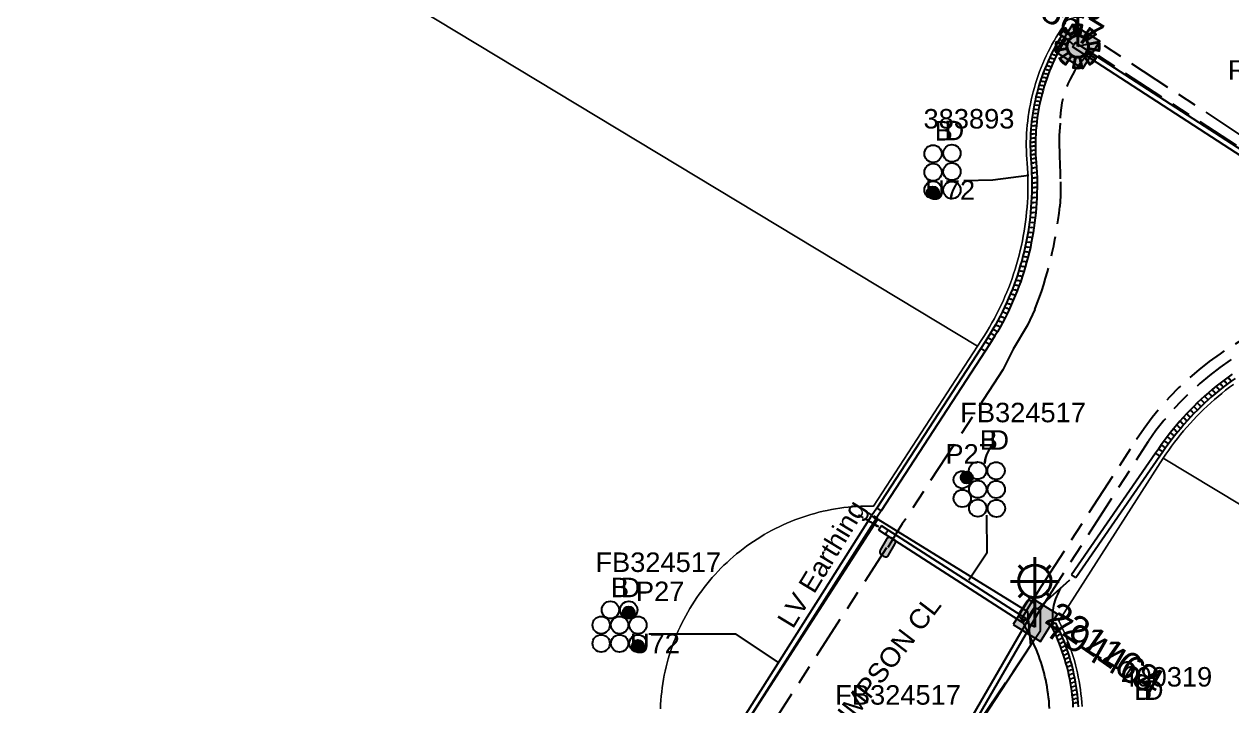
# Model space of a CAD drawing. Header units: metres. Extents: x 0 to 294317, y 0 to 6233398.
# Drawn here: x 292651.6 to 292763.1, y 6232242 to 6232305 of the extents above; entities that cross this region are included whole.
import ezdxf
from ezdxf.enums import TextEntityAlignment as Align

# ---------------------------------------------------------------- set-up
doc = ezdxf.new("R2010")
doc.units = ezdxf.units.M
doc.linetypes.add('Cable Exist UG', pattern=[8.2, 4, -1.2, 1.8, -1.2])
doc.linetypes.add('DASHED', pattern=[0.75, 0.5, -0.25])
doc.layers.get('0').update_dxf_attribs({"color": 6})
for name, color, linetype in [('_User Miscellaneous2', 7, 'Continuous'), ('Duct_SP_EXT', 7, 'Continuous'), ('Equip_HV_EXT', 7, 'Continuous'), ('Equip_SP_SL_EXT', 7, 'Continuous'), ('Mains_HV_EXT', 7, 'Continuous'), ('Mains_SL_EXT', 7, 'Continuous'), ('SupportsUG_SP_LV_SL_EXT', 7, 'Continuous'), ('Trench_SP_EXT', 7, 'Continuous')]:
    doc.layers.add(name, color=color, linetype=linetype)
doc.layers.add('Cadastre Land Parcels_SP_EXT', color=9, linetype='Continuous', lineweight=5)
doc.layers.add('Cadastre Roads_SP_EXT', color=9, linetype='Continuous', lineweight=5)
doc.layers.add('UNKNOWN_FEATURES', color=1, linetype='DASHED', plot=False)
doc.styles.add('COLUMN_LABEL', font='arial.ttf')
doc.styles.add('iecARIAL', font='arial.ttf', dxfattribs={"height": 2})
doc.styles.add('POLE_LABEL', font='arial.ttf')
doc.styles.get("Standard").update_dxf_attribs({"font": 'arial.ttf'})
doc.linetypes.add('Cable E UG', pattern='A,6,-0.5,["E",Standard,S=1.7,R=0,X=0.5,Y=-1],-2.9', length=9.4)

# ---------------------------------------------------------------- blocks, each defined once
blk = doc.blocks.new('COLUMN_EXT')
blk.add_hatch(color=256).paths.add_polyline_path([(-1.49, 1.48), (-1.49, -1.49), (1.48, -1.49), (1.48, 1.48)])
blk.add_lwpolyline([(-1.49, -1.49), (1.48, -1.49), (1.48, 1.48), (-1.49, 1.48)], close=True)
for tag, height, style, flags, p in [('ASSET_NUM', 2.5, 'COLUMN_LABEL', 8, (2, 2)), ('STRUCTURE_PLANT_NUMBER', 0.2, 'POLE_LABEL', 9, (1.81, 0.03)), ('STREET_CODE', 0.2, 'COLUMN_LABEL', 9, (1.81, -0.2))]:
    blk.add_attdef(tag, text='', height=height, dxfattribs=dict(style=style, flags=flags)).set_placement(p, align=Align.MIDDLE_LEFT)
at = {"flags": 9}
for tag, p in [('COLUMN_TYPE', (1.81, -0.4)), ('OWNED_BY', (1.81, -0.6)), ('STATE', (1.81, -0.8)), ('USAGE', (1.81, -1)), ('LEGEND', (1.81, -1.2)), ('STREETNAME', (1.81, -1.6)), ('SUBURB', (1.81, -1.8)), ('LOCATION', (1.81, -1.4)), ('NOTES', (1.81, -2))]:
    blk.add_attdef(tag, text='', height=0.2, dxfattribs=at).set_placement(p, align=Align.MIDDLE_LEFT)
at = {"flags": 1}
blk.add_attdef('Z', (1.81, -2.35), '', height=0.2, dxfattribs=at)
blk = doc.blocks.new('DUCT_EXT')
blk.add_circle((0, 0.8), 0.8)
at = {"flags": 1}
blk.add_attdef('Z', (0, 0), '', height=0.2, dxfattribs=at)
at = {"flags": 9}
for tag, p in [('DUCT_CODE', (0, 0)), ('XSECT_TYPE', (0, -0.2)), ('STATE', (0, -0.6)), ('FB_REFERENCE', (0, -0.4)), ('NOTES', (0, -0.8))]:
    blk.add_attdef(tag, text='', height=0.2, dxfattribs=at).set_placement(p, align=Align.MIDDLE_LEFT)
blk = doc.blocks.new('SL_LANTERN_EXT')
at = {"lineweight": 40}
for p, q in [((-1.46, 5.68), (-1.06, 5.28)), ((0, 1.97), (0, 6.47)), ((1.46, 5.68), (1.06, 5.28)), ((-2.25, 4.22), (2.25, 4.22)), ((-1.46, 2.76), (-1.06, 3.16)), ((0, 0), (0, 2.72)), ((1.46, 2.76), (1.06, 3.16))]:
    blk.add_line(p, q, dxfattribs=at)
blk.add_circle((0, 4.22), 1.5, dxfattribs=at)
at = {"style": 'iecARIAL', "flags": 8}
blk.add_attdef('ASSET_NUM', (1.5, 1.5), '', height=2.5, dxfattribs=at)
for tag, p, height, flags in [('CONSTRUCTED_VOLTAGE', (0.98, -0.65), 0.2, 9), ('CONTROL_TYPE', (0.98, -0.85), 0.2, 9), ('LANTERN_PURPOSE', (0.98, -1.05), 0.2, 9), ('LANTERN_TYPE', (0.98, -1.25), 0.2, 9), ('LNUMBER', (2.18, -3.25), 2.5, 8), ('OPERATING_VOLTAGE', (0.98, -1.65), 0.2, 9), ('ORIENTATION', (0.98, -1.85), 0.2, 9), ('OWNED_BY', (0.98, -2.05), 0.2, 9), ('STATE', (0.98, -2.25), 0.2, 9), ('NO_PHASES', (0.98, -1.45), 0.2, 9), ('USAGE', (0.98, -2.45), 0.2, 9), ('CEXIST', (0.98, -2.65), 0.2, 9), ('CNEW', (0.98, -2.85), 0.2, 9), ('CNUMBER', (0.98, -3.05), 0.2, 9), ('CREMOVE', (0.98, -3.25), 0.2, 9), ('CREPLACE', (0.98, -3.45), 0.2, 9), ('LKINGHEIGHT', (0.98, -3.65), 0.2, 9), ('LBRACKET', (0.98, -3.85), 0.2, 9), ('LBRACKETVOCAB', (0.98, -4.05), 0.2, 9), ('LCATEGORY', (0.98, -4.25), 0.2, 9), ('LCHARGE1', (0.98, -4.45), 0.2, 9), ('LCHARGE1PERCENT', (0.98, -4.65), 0.2, 9), ('LCHARGE2', (0.98, -4.85), 0.2, 9), ('LCHARGE2PERCENT', (0.98, -5.05), 0.2, 9), ('LCHARGE3', (0.98, -5.25), 0.2, 9), ('LCHARGE3PERCENT', (0.98, -5.45), 0.2, 9), ('LEXIST', (0.98, -5.65), 0.2, 9), ('LLAMP', (0.98, -5.85), 0.2, 9), ('LLAMPVOCAB', (0.98, -6.05), 0.2, 9), ('LMAST', (0.98, -6.25), 0.2, 9), ('LMASTVOCAB', (0.98, -6.45), 0.2, 9), ('LNEW', (0.98, -6.65), 0.2, 9), ('LANTNUMBER', (0.98, -6.85), 0.2, 9), ('LOUTREACH', (0.98, -7.25), 0.2, 9), ('LOUTREACHVOCAB', (0.98, -7.45), 0.2, 9), ('LRATECODE', (0.98, -7.65), 0.2, 9), ('LREMOVE', (0.98, -7.85), 0.2, 9), ('LREPLACE', (0.98, -8.05), 0.2, 9), ('LTYPE', (0.98, -8.25), 0.2, 9), ('LTYPEVOCAB', (0.98, -8.45), 0.2, 9), ('LEGEND', (0.98, -8.65), 0.2, 9), ('LOCATION', (0.98, -8.85), 0.2, 9), ('NOTES', (0.98, -9.05), 0.2, 9), ('STREETNAME', (0.98, -9.25), 0.2, 9), ('SUBURB', (0.98, -9.45), 0.2, 1)]:
    blk.add_attdef(tag, p, '', height=height, dxfattribs=dict(flags=flags))
blk = doc.blocks.new('SL_NIGHTWATCH_EXT')
at = {"lineweight": 40}
h = blk.add_hatch(color=256, dxfattribs=at)
h.paths.add_polyline_path([(0.39, 1.96, 0.098491), (-0.39, 1.96), (-0.2, 0.98, -0.098491), (0.19, 0.98)])
h.paths.add_polyline_path([(0.55, 0.83, -0.098491), (0.83, 0.56), (1.66, 1.11, 0.098491), (1.11, 1.66)])
h.paths.add_polyline_path([(0.98, 0.2, -0.098491), (0.98, -0.19), (1.96, -0.39, 0.098491), (1.96, 0.39)])
h.paths.add_polyline_path([(0.83, -0.55, -0.098491), (0.56, -0.83), (1.11, -1.66, 0.098491), (1.66, -1.11)])
h.paths.add_polyline_path([(-0.19, -0.98), (-0.39, -1.96, 0.098491), (0.39, -1.96), (0.2, -0.98, -0.098491)])
h.paths.add_polyline_path([(-0.83, -0.56), (-1.66, -1.11, 0.098491), (-1.11, -1.66), (-0.55, -0.83, -0.098491)])
h.paths.add_polyline_path([(-0.98, 0.19), (-1.96, 0.39, 0.098491), (-1.96, -0.39), (-0.98, -0.2, -0.098491)])
h.paths.add_polyline_path([(-1.11, 1.66, 0.098491), (-1.66, 1.11), (-0.83, 0.55, -0.098491), (-0.56, 0.83)])
for p, q in [((-1.16, 1.63), (-1.16, 1.63, 0)), ((-1.1, 1.64), (-1.1, 1.64, 0)), ((1.08, 1.63), (1.08, 1.63, 0)), ((-0.86, -0.57), (-0.86, -0.57, 0)), ((0.82, -0.57), (0.82, -0.57, 0)), ((1.96, -0.37), (1.96, -0.37, 0)), ((1.13, -1.65), (1.13, -1.65, 0))]:
    blk.add_line(p, q, dxfattribs=at)
for points in [[(-0.56, 0.83, 0.098491), (-0.83, 0.55), (-1.66, 1.11, -0.098491), (-1.11, 1.66)], [(-0.2, 0.98, -0.098491), (0.19, 0.98), (0.39, 1.96, 0.098491), (-0.39, 1.96)], [(0.83, 0.56), (1.66, 1.11, 0.098491), (1.11, 1.66), (0.55, 0.83, -0.098491)], [(-0.98, 0.19, 0.098491), (-0.98, -0.2), (-1.96, -0.39, -0.098491), (-1.96, 0.39)], [(0.98, -0.19), (1.96, -0.39, 0.098491), (1.96, 0.39), (0.98, 0.2, -0.098491)], [(-0.83, -0.56, 0.098491), (-0.55, -0.83), (-1.11, -1.66, -0.098491), (-1.66, -1.11)], [(0.2, -0.98), (0.39, -1.96, -0.098491), (-0.39, -1.96), (-0.19, -0.98, 0.098491)], [(0.56, -0.83), (1.11, -1.66, 0.098491), (1.66, -1.11), (0.83, -0.55, -0.098491)]]:
    blk.add_lwpolyline(points, format="xyb", close=True, dxfattribs=at)
blk.add_circle((0, 0), 1, dxfattribs=at)
blk = doc.blocks.new('HV_STJ_EXT')
h = blk.add_hatch(color=256)
edge = h.paths.add_edge_path()
edge.add_ellipse((-0.59, 0.13), major_axis=(0.226, 0.226), ratio=1, start_angle=45, end_angle=135)
edge.add_line((-0.91, 0.13), (-0.91, -0.13))
edge.add_ellipse((-0.59, -0.13), major_axis=(0.226, 0.226), ratio=1, start_angle=135, end_angle=225)
edge.add_line((-0.59, -0.45), (0.59, -0.45))
edge.add_ellipse((0.59, -0.13), major_axis=(-0.226, 0.226), ratio=1, start_angle=135, end_angle=225)
edge.add_line((0.91, -0.13), (0.91, 0.13))
edge.add_ellipse((0.59, 0.13), major_axis=(-0.226, 0.226), ratio=1, start_angle=225, end_angle=315)
edge.add_line((0.59, 0.45), (-0.59, 0.45))
blk.add_lwpolyline([(-0.91, 0.13), (-0.91, -0.13, 0.414214), (-0.59, -0.45), (0.59, -0.45, 0.414214), (0.91, -0.13), (0.91, 0.13, 0.414214), (0.59, 0.45), (-0.59, 0.45, 0.414214)], format="xyb", close=True)
for tag, flags, p in [('ORIENTATION', 9, (1.5, 0)), ('Z', 1, (1.5, -0.8)), ('USAGE', 9, (1.5, -0.2)), ('LEGEND', 9, (1.5, -0.4)), ('NOTES', 9, (1.5, -0.6))]:
    blk.add_attdef(tag, text='', height=0.2, dxfattribs=dict(flags=flags)).set_placement(p, align=Align.MIDDLE_LEFT)
blk = doc.blocks.new('CABLE_LARGE_EXT')
h = blk.add_hatch(color=256)
edge = h.paths.add_edge_path()
edge.add_arc((0, 0.55), 0.55, 0, 360)
blk.add_circle((0, 0.55), 0.55)
at = {"flags": 1}
blk.add_attdef('Z', (0, 0), '', height=0.2, dxfattribs=at)
at = {"flags": 9}
for tag, p in [('COND_CODE', (0, 0)), ('STATE', (0, -0.4)), ('XSECT_SIZE', (0, -0.6)), ('FB_REFERENCE', (0, -0.2)), ('NOTES', (0, -0.8))]:
    blk.add_attdef(tag, text='', height=0.2, dxfattribs=at).set_placement(p, align=Align.MIDDLE_LEFT)

msp = doc.modelspace()

# ---------------------------------------------------------------- linework, layer by layer
at = {"layer": 'Cadastre Land Parcels_SP_EXT', "linetype": 'Continuous'}
for points in [[(292637.87, 6232336.64), (292739.59, 6232275.23), (292740, 6232275.85), (292740.24, 6232276.23), (292740.48, 6232276.61), (292740.71, 6232277), (292740.93, 6232277.39), (292741.15, 6232277.78), (292741.36, 6232278.18), (292741.56, 6232278.58), (292741.76, 6232278.99), (292741.95, 6232279.4), (292742.13, 6232279.81), (292742.3, 6232280.22), (292742.47, 6232280.64), (292742.63, 6232281.06), (292742.78, 6232281.49), (292742.93, 6232281.91), (292743.07, 6232282.34), (292743.2, 6232282.77), (292743.32, 6232283.21), (292743.44, 6232283.64), (292743.54, 6232284.08), (292743.64, 6232284.52), (292743.74, 6232284.96), (292743.82, 6232285.4), (292743.9, 6232285.84), (292743.97, 6232286.29), (292744.03, 6232286.73), (292744.09, 6232287.18), (292744.13, 6232287.63), (292744.17, 6232288.07), (292744.2, 6232288.52), (292744.23, 6232288.97), (292744.24, 6232289.42), (292744.25, 6232289.87), (292744.25, 6232290.32), (292744.25, 6232290.77), (292744.23, 6232291.22), (292744.21, 6232291.67), (292744.18, 6232292.12), (292744.15, 6232292.51), (292744.12, 6232292.9), (292744.11, 6232293.3), (292744.1, 6232293.69), (292744.1, 6232294.08), (292744.11, 6232294.47), (292744.13, 6232294.86), (292744.16, 6232295.26), (292744.19, 6232295.65), (292744.23, 6232296.04), (292744.28, 6232296.43), (292744.34, 6232296.81), (292744.4, 6232297.2), (292744.47, 6232297.59), (292744.55, 6232297.97), (292744.64, 6232298.35), (292744.74, 6232298.73), (292744.84, 6232299.11), (292744.95, 6232299.49), (292745.07, 6232299.86), (292745.2, 6232300.23), (292745.33, 6232300.6), (292745.47, 6232300.97), (292745.62, 6232301.33), (292745.78, 6232301.69), (292745.94, 6232302.04), (292746.11, 6232302.4), (292746.29, 6232302.75), (292746.47, 6232303.09), (292746.66, 6232303.44), (292746.86, 6232303.77), (292747.07, 6232304.11), (292747.28, 6232304.44), (292747.5, 6232304.76), (292747.72, 6232305.08)], [(292710.32, 6232241.76), (292710.34, 6232242.15), (292710.36, 6232242.54), (292710.4, 6232242.93), (292710.44, 6232243.32), (292710.49, 6232243.7), (292710.54, 6232244.09), (292710.61, 6232244.48), (292710.68, 6232244.86), (292710.76, 6232245.24), (292710.84, 6232245.62), (292710.94, 6232246), (292711.04, 6232246.38), (292711.15, 6232246.76), (292711.27, 6232247.13), (292711.4, 6232247.5), (292711.53, 6232247.87), (292711.67, 6232248.23), (292711.82, 6232248.59), (292711.97, 6232248.95), (292712.13, 6232249.31), (292712.3, 6232249.66), (292712.48, 6232250.01), (292712.66, 6232250.35), (292712.85, 6232250.69), (292713.05, 6232251.03), (292713.25, 6232251.37), (292713.46, 6232251.69), (292713.68, 6232252.02), (292713.9, 6232252.34), (292714.13, 6232252.66), (292714.36, 6232252.97), (292714.61, 6232253.27), (292714.86, 6232253.58), (292715.11, 6232253.87), (292715.37, 6232254.16), (292715.64, 6232254.45), (292715.91, 6232254.73), (292716.19, 6232255.01), (292716.47, 6232255.27), (292716.76, 6232255.54), (292717.05, 6232255.8), (292717.35, 6232256.05), (292717.65, 6232256.29), (292717.96, 6232256.53), (292718.28, 6232256.77), (292718.59, 6232256.99), (292718.92, 6232257.21), (292719.24, 6232257.43), (292719.58, 6232257.64), (292719.91, 6232257.84), (292720.25, 6232258.03), (292720.59, 6232258.22), (292720.94, 6232258.4), (292721.29, 6232258.57), (292721.64, 6232258.74), (292722, 6232258.89), (292722.36, 6232259.05), (292722.72, 6232259.19), (292723.09, 6232259.33), (292723.46, 6232259.46), (292723.83, 6232259.58), (292724.2, 6232259.69), (292724.58, 6232259.8), (292724.96, 6232259.9), (292725.34, 6232259.99), (292725.72, 6232260.07), (292726.1, 6232260.15), (292726.49, 6232260.22), (292726.87, 6232260.28), (292727.26, 6232260.33), (292727.65, 6232260.38), (292728.04, 6232260.41), (292728.43, 6232260.44), (292728.82, 6232260.46), (292729.21, 6232260.48), (292729.6, 6232260.48), (292729.99, 6232260.48), (292739.59, 6232275.23), (292739.59, 6232275.23), (292637.87, 6232336.64)], [(292763.22, 6232271.71), (292762.86, 6232271.44), (292762.5, 6232271.16), (292762.15, 6232270.88), (292761.8, 6232270.6), (292761.46, 6232270.3), (292761.13, 6232270.01), (292760.79, 6232269.7), (292760.47, 6232269.39), (292760.14, 6232269.08), (292759.83, 6232268.76), (292759.52, 6232268.43), (292759.21, 6232268.1), (292758.92, 6232267.76), (292758.62, 6232267.42), (292758.34, 6232267.07), (292758.05, 6232266.72), (292757.78, 6232266.37), (292757.51, 6232266), (292757.25, 6232265.64), (292756.99, 6232265.27), (292756.74, 6232264.89), (292840.43, 6232214.46)], [(292840.43, 6232214.46), (292756.74, 6232264.89), (292747.1, 6232249.85), (292747.28, 6232249.5), (292747.45, 6232249.15), (292747.61, 6232248.79), (292747.76, 6232248.43), (292747.91, 6232248.07), (292748.05, 6232247.7), (292748.19, 6232247.33), (292748.31, 6232246.96), (292748.43, 6232246.59), (292748.54, 6232246.21), (292748.64, 6232245.83), (292748.74, 6232245.45), (292748.82, 6232245.07), (292748.9, 6232244.68), (292748.97, 6232244.3), (292749.04, 6232243.91), (292749.1, 6232243.52), (292749.14, 6232243.13), (292749.18, 6232242.74), (292749.22, 6232242.35), (292749.24, 6232241.96)]]:
    msp.add_lwpolyline(points, dxfattribs=at)
at = {"layer": 'Cadastre Roads_SP_EXT', "linetype": 'Continuous'}
for points in [[(292747.72, 6232305.08), (292747.5, 6232304.76), (292747.28, 6232304.44), (292747.07, 6232304.11), (292746.86, 6232303.77), (292746.66, 6232303.44), (292746.47, 6232303.09), (292746.29, 6232302.75), (292746.11, 6232302.4), (292745.94, 6232302.04), (292745.78, 6232301.69), (292745.62, 6232301.33), (292745.47, 6232300.97), (292745.33, 6232300.6), (292745.2, 6232300.23), (292745.07, 6232299.86), (292744.95, 6232299.49), (292744.84, 6232299.11), (292744.74, 6232298.73), (292744.64, 6232298.35), (292744.55, 6232297.97), (292744.47, 6232297.59), (292744.4, 6232297.2), (292744.34, 6232296.81), (292744.28, 6232296.43), (292744.23, 6232296.04), (292744.19, 6232295.65), (292744.16, 6232295.26), (292744.13, 6232294.86), (292744.11, 6232294.47), (292744.1, 6232294.08), (292744.1, 6232293.69), (292744.11, 6232293.3), (292744.12, 6232292.9), (292744.15, 6232292.51), (292744.18, 6232292.12), (292744.21, 6232291.67), (292744.23, 6232291.22), (292744.25, 6232290.77), (292744.25, 6232290.32), (292744.25, 6232289.87), (292744.24, 6232289.42), (292744.23, 6232288.97), (292744.2, 6232288.52), (292744.17, 6232288.07), (292744.13, 6232287.63), (292744.09, 6232287.18), (292744.03, 6232286.73), (292743.97, 6232286.29), (292743.9, 6232285.84), (292743.82, 6232285.4), (292743.74, 6232284.96), (292743.64, 6232284.52), (292743.54, 6232284.08), (292743.44, 6232283.64), (292743.32, 6232283.21), (292743.2, 6232282.77), (292743.07, 6232282.34), (292742.93, 6232281.91), (292742.78, 6232281.49), (292742.63, 6232281.06), (292742.47, 6232280.64), (292742.3, 6232280.22), (292742.13, 6232279.81), (292741.95, 6232279.4), (292741.76, 6232278.99), (292741.56, 6232278.58), (292741.36, 6232278.18), (292741.15, 6232277.78), (292740.93, 6232277.39), (292740.71, 6232277), (292740.48, 6232276.61), (292740.24, 6232276.23), (292740, 6232275.85), (292739.59, 6232275.23), (292729.99, 6232260.48), (292729.6, 6232260.48), (292729.21, 6232260.48), (292728.82, 6232260.46), (292728.43, 6232260.44), (292728.04, 6232260.41), (292727.65, 6232260.38), (292727.26, 6232260.33), (292726.87, 6232260.28), (292726.49, 6232260.22), (292726.1, 6232260.15), (292725.72, 6232260.07), (292725.34, 6232259.99), (292724.96, 6232259.9), (292724.58, 6232259.8), (292724.2, 6232259.69), (292723.83, 6232259.58), (292723.46, 6232259.46), (292723.09, 6232259.33), (292722.72, 6232259.19), (292722.36, 6232259.05), (292722, 6232258.89), (292721.64, 6232258.74), (292721.29, 6232258.57), (292720.94, 6232258.4), (292720.59, 6232258.22), (292720.25, 6232258.03), (292719.91, 6232257.84), (292719.58, 6232257.64), (292719.24, 6232257.43), (292718.92, 6232257.21), (292718.59, 6232256.99), (292718.28, 6232256.77), (292717.96, 6232256.53), (292717.65, 6232256.29), (292717.35, 6232256.05), (292717.05, 6232255.8), (292716.76, 6232255.54), (292716.47, 6232255.27), (292716.19, 6232255.01), (292715.91, 6232254.73), (292715.64, 6232254.45), (292715.37, 6232254.16), (292715.11, 6232253.87), (292714.86, 6232253.58), (292714.61, 6232253.27), (292714.36, 6232252.97), (292714.13, 6232252.66), (292713.9, 6232252.34), (292713.68, 6232252.02), (292713.46, 6232251.69), (292713.25, 6232251.37), (292713.05, 6232251.03), (292712.85, 6232250.69), (292712.66, 6232250.35), (292712.48, 6232250.01), (292712.3, 6232249.66), (292712.13, 6232249.31), (292711.97, 6232248.95), (292711.82, 6232248.59), (292711.67, 6232248.23), (292711.53, 6232247.87), (292711.4, 6232247.5), (292711.27, 6232247.13), (292711.15, 6232246.76), (292711.04, 6232246.38), (292710.94, 6232246), (292710.84, 6232245.62), (292710.76, 6232245.24), (292710.68, 6232244.86), (292710.61, 6232244.48), (292710.54, 6232244.09), (292710.49, 6232243.7), (292710.44, 6232243.32), (292710.4, 6232242.93), (292710.36, 6232242.54), (292710.34, 6232242.15), (292710.32, 6232241.76)], [(292749.24, 6232241.96), (292749.22, 6232242.35), (292749.18, 6232242.74), (292749.14, 6232243.13), (292749.1, 6232243.52), (292749.04, 6232243.91), (292748.97, 6232244.3), (292748.9, 6232244.68), (292748.82, 6232245.07), (292748.74, 6232245.45), (292748.64, 6232245.83), (292748.54, 6232246.21), (292748.43, 6232246.59), (292748.31, 6232246.96), (292748.19, 6232247.33), (292748.05, 6232247.7), (292747.91, 6232248.07), (292747.76, 6232248.43), (292747.61, 6232248.79), (292747.45, 6232249.15), (292747.28, 6232249.5), (292747.1, 6232249.85), (292756.74, 6232264.89), (292756.74, 6232264.89), (292756.99, 6232265.27), (292757.25, 6232265.64), (292757.51, 6232266), (292757.78, 6232266.37), (292758.05, 6232266.72), (292758.34, 6232267.07), (292758.62, 6232267.42), (292758.92, 6232267.76), (292759.21, 6232268.1), (292759.52, 6232268.43), (292759.83, 6232268.76), (292760.14, 6232269.08), (292760.47, 6232269.39), (292760.79, 6232269.7), (292761.13, 6232270.01), (292761.46, 6232270.3), (292761.8, 6232270.6), (292762.15, 6232270.88), (292762.5, 6232271.16), (292762.86, 6232271.44), (292763.22, 6232271.71)]]:
    msp.add_lwpolyline(points, dxfattribs=at)
at = {"layer": 'Duct_SP_EXT'}
for p, q in [((292746.98, 6232303.26), (292746.79, 6232302.92)), ((292747.17, 6232303.59), (292746.98, 6232303.26)), ((292746.98, 6232303.26), (292747.18, 6232303.14)), ((292747.37, 6232303.92), (292747.17, 6232303.59)), ((292747.17, 6232303.59), (292747.38, 6232303.47)), ((292747.37, 6232303.92), (292747.58, 6232303.8)), ((292747.58, 6232303.34), (292747.38, 6232303.47)), ((292747.58, 6232303.34), (292747.39, 6232303.02)), ((292747.78, 6232303.67), (292747.58, 6232303.8)), ((292747.78, 6232303.67), (292747.58, 6232303.34)), ((292748.62, 6232303.27), (292748.49, 6232303.07)), ((292778.26, 6232284.06), (292748.62, 6232303.27)), ((292746.43, 6232302.24), (292746.27, 6232301.89)), ((292746.61, 6232302.58), (292746.43, 6232302.24)), ((292746.43, 6232302.24), (292746.65, 6232302.13)), ((292746.79, 6232302.92), (292746.61, 6232302.58)), ((292746.61, 6232302.58), (292746.82, 6232302.47)), ((292746.86, 6232302.03), (292746.65, 6232302.13)), ((292746.79, 6232302.92), (292747, 6232302.81)), ((292747.03, 6232302.36), (292746.82, 6232302.47)), ((292747.03, 6232302.36), (292746.86, 6232302.03)), ((292747.21, 6232302.69), (292747, 6232302.81)), ((292747.21, 6232302.69), (292747.03, 6232302.36)), ((292747.39, 6232303.02), (292747.18, 6232303.14)), ((292747.39, 6232303.02), (292747.21, 6232302.69)), ((292748.36, 6232302.87), (292748.49, 6232303.07)), ((292778, 6232283.65), (292748.36, 6232302.87)), ((292745.95, 6232301.19), (292745.81, 6232300.83)), ((292746.11, 6232301.54), (292745.95, 6232301.19)), ((292745.95, 6232301.19), (292746.17, 6232301.1)), ((292746.27, 6232301.89), (292746.11, 6232301.54)), ((292746.11, 6232301.54), (292746.33, 6232301.44)), ((292746.4, 6232301), (292746.17, 6232301.1)), ((292746.4, 6232301), (292746.25, 6232300.66)), ((292746.27, 6232301.89), (292746.48, 6232301.79)), ((292746.54, 6232301.35), (292746.33, 6232301.44)), ((292746.54, 6232301.35), (292746.4, 6232301)), ((292746.7, 6232301.69), (292746.48, 6232301.79)), ((292746.7, 6232301.69), (292746.54, 6232301.35)), ((292746.86, 6232302.03), (292746.7, 6232301.69)), ((292745.54, 6232300.11), (292745.41, 6232299.75)), ((292745.67, 6232300.47), (292745.54, 6232300.11)), ((292745.54, 6232300.11), (292745.76, 6232300.03)), ((292745.81, 6232300.83), (292745.67, 6232300.47)), ((292745.67, 6232300.47), (292745.89, 6232300.39)), ((292745.99, 6232299.95), (292745.76, 6232300.03)), ((292745.81, 6232300.83), (292746.03, 6232300.74)), ((292745.99, 6232299.95), (292745.87, 6232299.6)), ((292746.12, 6232300.31), (292745.89, 6232300.39)), ((292746.12, 6232300.31), (292745.99, 6232299.95)), ((292746.25, 6232300.66), (292746.03, 6232300.74)), ((292746.25, 6232300.66), (292746.12, 6232300.31)), ((292745.19, 6232299.01), (292745.09, 6232298.64)), ((292745.3, 6232299.38), (292745.19, 6232299.01)), ((292745.19, 6232299.01), (292745.42, 6232298.95)), ((292745.41, 6232299.75), (292745.3, 6232299.38)), ((292745.3, 6232299.38), (292745.53, 6232299.31)), ((292745.41, 6232299.75), (292745.64, 6232299.67)), ((292745.65, 6232298.88), (292745.42, 6232298.95)), ((292745.76, 6232299.24), (292745.53, 6232299.31)), ((292745.65, 6232298.88), (292745.55, 6232298.52)), ((292745.87, 6232299.6), (292745.64, 6232299.67)), ((292745.76, 6232299.24), (292745.65, 6232298.88)), ((292745.87, 6232299.6), (292745.76, 6232299.24)), ((292744.91, 6232297.89), (292744.83, 6232297.52)), ((292744.99, 6232298.27), (292744.91, 6232297.89)), ((292744.91, 6232297.89), (292745.14, 6232297.84)), ((292745.09, 6232298.64), (292744.99, 6232298.27)), ((292744.99, 6232298.27), (292745.23, 6232298.21)), ((292745.09, 6232298.64), (292745.32, 6232298.58)), ((292745.37, 6232297.79), (292745.14, 6232297.84)), ((292745.46, 6232298.15), (292745.23, 6232298.21)), ((292745.37, 6232297.79), (292745.3, 6232297.42)), ((292745.55, 6232298.52), (292745.32, 6232298.58)), ((292745.46, 6232298.15), (292745.37, 6232297.79)), ((292745.55, 6232298.52), (292745.46, 6232298.15)), ((292744.69, 6232296.76), (292744.64, 6232296.38)), ((292744.76, 6232297.14), (292744.69, 6232296.76)), ((292744.69, 6232296.76), (292744.93, 6232296.72)), ((292744.83, 6232297.52), (292744.76, 6232297.14)), ((292744.76, 6232297.14), (292744.99, 6232297.09)), ((292744.83, 6232297.52), (292745.06, 6232297.47)), ((292745.17, 6232296.68), (292744.93, 6232296.72)), ((292745.23, 6232297.05), (292744.99, 6232297.09)), ((292745.3, 6232297.42), (292745.06, 6232297.47)), ((292745.17, 6232296.68), (292745.11, 6232296.31)), ((292745.23, 6232297.05), (292745.17, 6232296.68)), ((292745.3, 6232297.42), (292745.23, 6232297.05)), ((292744.55, 6232295.61), (292744.52, 6232295.23)), ((292744.59, 6232295.99), (292744.55, 6232295.61)), ((292744.55, 6232295.61), (292744.79, 6232295.59)), ((292744.64, 6232296.38), (292744.59, 6232295.99)), ((292744.59, 6232295.99), (292744.83, 6232295.97)), ((292744.64, 6232296.38), (292744.87, 6232296.34)), ((292745.03, 6232295.57), (292744.79, 6232295.59)), ((292745.07, 6232295.94), (292744.83, 6232295.97)), ((292745.11, 6232296.31), (292744.87, 6232296.34)), ((292745.03, 6232295.57), (292744.99, 6232295.19)), ((292745.07, 6232295.94), (292745.03, 6232295.57)), ((292745.11, 6232296.31), (292745.07, 6232295.94)), ((292744.47, 6232294.46), (292744.46, 6232294.07)), ((292744.49, 6232294.84), (292744.47, 6232294.46)), ((292744.47, 6232294.46), (292744.71, 6232294.45)), ((292744.52, 6232295.23), (292744.49, 6232294.84)), ((292744.49, 6232294.84), (292744.73, 6232294.83)), ((292744.52, 6232295.23), (292744.76, 6232295.21)), ((292744.95, 6232294.44), (292744.71, 6232294.45)), ((292744.97, 6232294.82), (292744.73, 6232294.83)), ((292744.99, 6232295.19), (292744.76, 6232295.21)), ((292744.95, 6232294.44), (292744.94, 6232294.07)), ((292744.97, 6232294.82), (292744.95, 6232294.44)), ((292744.99, 6232295.19), (292744.97, 6232294.82)), ((292744.46, 6232294.07), (292744.46, 6232293.69)), ((292744.46, 6232294.07), (292744.7, 6232294.07)), ((292744.46, 6232293.69), (292744.47, 6232293.31)), ((292744.46, 6232293.69), (292744.7, 6232293.69)), ((292744.47, 6232293.31), (292744.48, 6232292.92)), ((292744.47, 6232293.31), (292744.71, 6232293.31)), ((292744.94, 6232294.07), (292744.7, 6232294.07)), ((292744.94, 6232293.69), (292744.7, 6232293.69)), ((292744.95, 6232293.32), (292744.71, 6232293.31)), ((292744.94, 6232294.07), (292744.94, 6232293.69)), ((292744.94, 6232293.69), (292744.95, 6232293.32)), ((292744.95, 6232293.32), (292744.96, 6232292.94)), ((292744.48, 6232292.92), (292744.72, 6232292.93)), ((292744.48, 6232292.92), (292744.51, 6232292.54)), ((292744.51, 6232292.54), (292744.75, 6232292.55)), ((292744.51, 6232292.54), (292744.54, 6232292.15)), ((292744.54, 6232292.15), (292744.78, 6232292.17)), ((292744.54, 6232292.15), (292744.57, 6232291.69)), ((292744.96, 6232292.94), (292744.72, 6232292.93)), ((292744.98, 6232292.57), (292744.75, 6232292.55)), ((292745.01, 6232292.18), (292744.78, 6232292.17)), ((292744.96, 6232292.94), (292744.98, 6232292.57)), ((292744.98, 6232292.57), (292745.01, 6232292.18)), ((292745.01, 6232292.18), (292745.05, 6232291.72)), ((292744.57, 6232291.69), (292744.81, 6232291.71)), ((292744.57, 6232291.69), (292744.59, 6232291.24)), ((292744.59, 6232291.24), (292744.83, 6232291.25)), ((292744.59, 6232291.24), (292744.61, 6232290.78)), ((292745.05, 6232291.72), (292744.81, 6232291.71)), ((292745.07, 6232291.26), (292744.83, 6232291.25)), ((292745.05, 6232291.72), (292745.07, 6232291.26)), ((292745.07, 6232291.26), (292745.09, 6232290.79)), ((292744.61, 6232289.87), (292744.6, 6232289.41)), ((292744.61, 6232290.78), (292744.85, 6232290.79)), ((292744.61, 6232290.78), (292744.61, 6232290.33)), ((292744.61, 6232290.33), (292744.61, 6232289.87)), ((292744.61, 6232290.33), (292744.85, 6232290.33)), ((292744.61, 6232289.87), (292744.85, 6232289.87)), ((292745.09, 6232290.79), (292744.85, 6232290.79)), ((292745.09, 6232290.33), (292744.85, 6232290.33)), ((292745.09, 6232289.87), (292744.85, 6232289.87)), ((292745.09, 6232289.87), (292745.08, 6232289.4)), ((292745.09, 6232290.79), (292745.09, 6232290.33)), ((292745.09, 6232290.33), (292745.09, 6232289.87)), ((292744.59, 6232288.96), (292744.56, 6232288.5)), ((292744.6, 6232289.41), (292744.59, 6232288.96)), ((292744.59, 6232288.96), (292744.83, 6232288.95)), ((292744.6, 6232289.41), (292744.84, 6232289.41)), ((292745.07, 6232288.94), (292744.83, 6232288.95)), ((292745.08, 6232289.4), (292744.84, 6232289.41)), ((292745.07, 6232288.94), (292745.04, 6232288.47)), ((292745.08, 6232289.4), (292745.07, 6232288.94)), ((292744.49, 6232287.59), (292744.45, 6232287.14)), ((292744.53, 6232288.05), (292744.49, 6232287.59)), ((292744.49, 6232287.59), (292744.73, 6232287.57)), ((292744.56, 6232288.5), (292744.53, 6232288.05)), ((292744.53, 6232288.05), (292744.77, 6232288.03)), ((292744.56, 6232288.5), (292744.8, 6232288.49)), ((292745.01, 6232288.01), (292744.77, 6232288.03)), ((292745.04, 6232288.47), (292744.8, 6232288.49)), ((292745.01, 6232288.01), (292744.97, 6232287.55)), ((292745.04, 6232288.47), (292745.01, 6232288.01)), ((292744.39, 6232286.68), (292744.33, 6232286.23)), ((292744.45, 6232287.14), (292744.39, 6232286.68)), ((292744.39, 6232286.68), (292744.63, 6232286.65)), ((292744.45, 6232287.14), (292744.68, 6232287.11)), ((292744.87, 6232286.62), (292744.63, 6232286.65)), ((292744.92, 6232287.08), (292744.68, 6232287.11)), ((292744.97, 6232287.55), (292744.73, 6232287.57)), ((292744.87, 6232286.62), (292744.8, 6232286.16)), ((292744.92, 6232287.08), (292744.87, 6232286.62)), ((292744.97, 6232287.55), (292744.92, 6232287.08)), ((292744.26, 6232285.78), (292744.18, 6232285.33)), ((292744.33, 6232286.23), (292744.26, 6232285.78)), ((292744.26, 6232285.78), (292744.49, 6232285.74)), ((292744.33, 6232286.23), (292744.56, 6232286.2)), ((292744.73, 6232285.7), (292744.49, 6232285.74)), ((292744.8, 6232286.16), (292744.56, 6232286.2)), ((292744.73, 6232285.7), (292744.65, 6232285.25)), ((292744.8, 6232286.16), (292744.73, 6232285.7)), ((292744, 6232284.44), (292743.89, 6232283.99)), ((292744.09, 6232284.88), (292744, 6232284.44)), ((292744, 6232284.44), (292744.23, 6232284.39)), ((292744.18, 6232285.33), (292744.09, 6232284.88)), ((292744.09, 6232284.88), (292744.32, 6232284.84)), ((292744.18, 6232285.33), (292744.41, 6232285.29)), ((292744.47, 6232284.34), (292744.23, 6232284.39)), ((292744.56, 6232284.79), (292744.32, 6232284.84)), ((292744.47, 6232284.34), (292744.36, 6232283.88)), ((292744.65, 6232285.25), (292744.41, 6232285.29)), ((292744.56, 6232284.79), (292744.47, 6232284.34)), ((292744.65, 6232285.25), (292744.56, 6232284.79)), ((292743.78, 6232283.55), (292743.67, 6232283.11)), ((292743.89, 6232283.99), (292743.78, 6232283.55)), ((292743.78, 6232283.55), (292744.02, 6232283.49)), ((292743.89, 6232283.99), (292744.13, 6232283.94)), ((292744.25, 6232283.43), (292744.02, 6232283.49)), ((292744.36, 6232283.88), (292744.13, 6232283.94)), ((292744.25, 6232283.43), (292744.13, 6232282.98)), ((292744.36, 6232283.88), (292744.25, 6232283.43)), ((292743.41, 6232282.23), (292743.27, 6232281.8)), ((292743.54, 6232282.67), (292743.41, 6232282.23)), ((292743.41, 6232282.23), (292743.64, 6232282.16)), ((292743.67, 6232283.11), (292743.54, 6232282.67)), ((292743.54, 6232282.67), (292743.77, 6232282.6)), ((292743.87, 6232282.09), (292743.64, 6232282.16)), ((292743.67, 6232283.11), (292743.9, 6232283.05)), ((292743.87, 6232282.09), (292743.73, 6232281.65)), ((292744, 6232282.54), (292743.77, 6232282.6)), ((292744, 6232282.54), (292743.87, 6232282.09)), ((292744.13, 6232282.98), (292743.9, 6232283.05)), ((292744.13, 6232282.98), (292744, 6232282.54)), ((292742.97, 6232280.94), (292742.81, 6232280.51)), ((292743.12, 6232281.37), (292742.97, 6232280.94)), ((292742.97, 6232280.94), (292743.19, 6232280.86)), ((292743.27, 6232281.8), (292743.12, 6232281.37)), ((292743.12, 6232281.37), (292743.35, 6232281.29)), ((292743.27, 6232281.8), (292743.5, 6232281.72)), ((292743.58, 6232281.21), (292743.35, 6232281.29)), ((292743.58, 6232281.21), (292743.42, 6232280.77)), ((292743.73, 6232281.65), (292743.5, 6232281.72)), ((292743.73, 6232281.65), (292743.58, 6232281.21)), ((292742.64, 6232280.09), (292742.46, 6232279.67)), ((292742.81, 6232280.51), (292742.64, 6232280.09)), ((292742.64, 6232280.09), (292742.86, 6232280)), ((292742.81, 6232280.51), (292743.03, 6232280.43)), ((292743.08, 6232279.91), (292742.86, 6232280)), ((292743.08, 6232279.91), (292742.9, 6232279.48)), ((292743.25, 6232280.34), (292743.03, 6232280.43)), ((292743.25, 6232280.34), (292743.08, 6232279.91)), ((292743.42, 6232280.77), (292743.19, 6232280.86)), ((292743.42, 6232280.77), (292743.25, 6232280.34)), ((292742.08, 6232278.84), (292741.89, 6232278.43)), ((292742.28, 6232279.25), (292742.08, 6232278.84)), ((292742.08, 6232278.84), (292742.3, 6232278.73)), ((292742.46, 6232279.67), (292742.28, 6232279.25)), ((292742.28, 6232279.25), (292742.49, 6232279.15)), ((292742.52, 6232278.63), (292742.3, 6232278.73)), ((292742.46, 6232279.67), (292742.68, 6232279.57)), ((292742.71, 6232279.05), (292742.49, 6232279.15)), ((292742.71, 6232279.05), (292742.52, 6232278.63)), ((292742.9, 6232279.48), (292742.68, 6232279.57)), ((292742.9, 6232279.48), (292742.71, 6232279.05)), ((292741.47, 6232277.61), (292741.25, 6232277.21)), ((292741.68, 6232278.02), (292741.47, 6232277.61)), ((292741.47, 6232277.61), (292741.68, 6232277.5)), ((292741.89, 6232278.43), (292741.68, 6232278.02)), ((292741.68, 6232278.02), (292741.89, 6232277.91)), ((292741.89, 6232278.43), (292742.1, 6232278.32)), ((292742.11, 6232277.8), (292741.89, 6232277.91)), ((292742.11, 6232277.8), (292741.89, 6232277.39)), ((292742.32, 6232278.21), (292742.1, 6232278.32)), ((292742.32, 6232278.21), (292742.11, 6232277.8)), ((292742.52, 6232278.63), (292742.32, 6232278.21)), ((292741.02, 6232276.82), (292740.79, 6232276.43)), ((292741.25, 6232277.21), (292741.02, 6232276.82)), ((292741.02, 6232276.82), (292741.23, 6232276.7)), ((292741.44, 6232276.57), (292741.2, 6232276.18)), ((292741.44, 6232276.57), (292741.23, 6232276.7)), ((292741.25, 6232277.21), (292741.46, 6232277.1)), ((292741.67, 6232276.98), (292741.44, 6232276.57)), ((292741.67, 6232276.98), (292741.46, 6232277.1)), ((292741.89, 6232277.39), (292741.67, 6232276.98)), ((292741.89, 6232277.39), (292741.68, 6232277.5)), ((292740.3, 6232275.65), (292739.9, 6232275.03)), ((292740.55, 6232276.04), (292740.3, 6232275.65)), ((292740.3, 6232275.65), (292740.5, 6232275.52)), ((292740.71, 6232275.39), (292740.3, 6232274.77)), ((292740.71, 6232275.39), (292740.5, 6232275.52)), ((292740.79, 6232276.43), (292740.55, 6232276.04)), ((292740.55, 6232276.04), (292740.75, 6232275.91)), ((292740.95, 6232275.78), (292740.71, 6232275.39)), ((292740.95, 6232275.78), (292740.75, 6232275.91)), ((292740.79, 6232276.43), (292740.99, 6232276.3)), ((292741.2, 6232276.18), (292740.95, 6232275.78)), ((292741.2, 6232276.18), (292740.99, 6232276.3)), ((292739.9, 6232275.03), (292730.29, 6232260.28)), ((292740.3, 6232274.77), (292730.69, 6232260.02)), ((292739.9, 6232275.03), (292740.1, 6232274.9)), ((292740.3, 6232274.77), (292740.1, 6232274.9)), ((292762.36, 6232272.11), (292761.99, 6232271.82)), ((292762.73, 6232272.38), (292762.36, 6232272.11)), ((292762.36, 6232272.11), (292762.5, 6232271.92)), ((292763.01, 6232272), (292762.64, 6232271.73)), ((292763.11, 6232272.65), (292762.73, 6232272.38)), ((292762.73, 6232272.38), (292762.87, 6232272.19)), ((292763.01, 6232272), (292762.87, 6232272.19)), ((292763.38, 6232272.26), (292763.01, 6232272)), ((292760.91, 6232270.94), (292760.56, 6232270.63)), ((292761.27, 6232271.24), (292760.91, 6232270.94)), ((292760.91, 6232270.94), (292761.07, 6232270.76)), ((292761.57, 6232270.87), (292761.23, 6232270.58)), ((292761.62, 6232271.54), (292761.27, 6232271.24)), ((292761.27, 6232271.24), (292761.42, 6232271.06)), ((292761.57, 6232270.87), (292761.42, 6232271.06)), ((292761.93, 6232271.16), (292761.57, 6232270.87)), ((292761.99, 6232271.82), (292761.62, 6232271.54)), ((292761.62, 6232271.54), (292761.77, 6232271.35)), ((292761.93, 6232271.16), (292761.77, 6232271.35)), ((292762.28, 6232271.45), (292761.93, 6232271.16)), ((292761.99, 6232271.82), (292762.13, 6232271.64)), ((292762.28, 6232271.45), (292762.13, 6232271.64)), ((292762.64, 6232271.73), (292762.28, 6232271.45)), ((292762.64, 6232271.73), (292762.5, 6232271.92)), ((292759.88, 6232270), (292759.55, 6232269.67)), ((292760.22, 6232270.32), (292759.88, 6232270)), ((292759.88, 6232270), (292760.05, 6232269.82)), ((292760.22, 6232269.65), (292760.05, 6232269.82)), ((292760.56, 6232270.63), (292760.22, 6232270.32)), ((292760.22, 6232270.32), (292760.38, 6232270.14)), ((292760.55, 6232269.97), (292760.22, 6232269.65)), ((292760.55, 6232269.97), (292760.38, 6232270.14)), ((292760.88, 6232270.27), (292760.55, 6232269.97)), ((292760.56, 6232270.63), (292760.72, 6232270.45)), ((292760.88, 6232270.27), (292760.72, 6232270.45)), ((292761.23, 6232270.58), (292760.88, 6232270.27)), ((292761.23, 6232270.58), (292761.07, 6232270.76)), ((292758.59, 6232268.66), (292758.28, 6232268.31)), ((292758.91, 6232269.01), (292758.59, 6232268.66)), ((292758.59, 6232268.66), (292758.77, 6232268.5)), ((292759.23, 6232269.34), (292758.91, 6232269.01)), ((292758.91, 6232269.01), (292759.08, 6232268.84)), ((292759.26, 6232268.68), (292758.95, 6232268.34)), ((292759.26, 6232268.68), (292759.08, 6232268.84)), ((292759.55, 6232269.67), (292759.23, 6232269.34)), ((292759.23, 6232269.34), (292759.4, 6232269.17)), ((292759.57, 6232269.01), (292759.26, 6232268.68)), ((292759.57, 6232269.01), (292759.4, 6232269.17)), ((292759.55, 6232269.67), (292759.72, 6232269.5)), ((292759.89, 6232269.33), (292759.57, 6232269.01)), ((292759.89, 6232269.33), (292759.72, 6232269.5)), ((292760.22, 6232269.65), (292759.89, 6232269.33)), ((292757.68, 6232267.6), (292757.39, 6232267.24)), ((292757.98, 6232267.96), (292757.68, 6232267.6)), ((292757.68, 6232267.6), (292757.87, 6232267.45)), ((292758.28, 6232268.31), (292757.98, 6232267.96)), ((292757.98, 6232267.96), (292758.16, 6232267.81)), ((292758.35, 6232267.65), (292758.06, 6232267.3)), ((292758.35, 6232267.65), (292758.16, 6232267.81)), ((292758.28, 6232268.31), (292758.46, 6232268.16)), ((292758.64, 6232268), (292758.35, 6232267.65)), ((292758.64, 6232268), (292758.46, 6232268.16)), ((292758.95, 6232268.34), (292758.64, 6232268)), ((292758.95, 6232268.34), (292758.77, 6232268.5)), ((292756.83, 6232266.5), (292756.56, 6232266.12)), ((292757.11, 6232266.87), (292756.83, 6232266.5)), ((292756.83, 6232266.5), (292757.03, 6232266.36)), ((292757.39, 6232267.24), (292757.11, 6232266.87)), ((292757.11, 6232266.87), (292757.3, 6232266.73)), ((292757.49, 6232266.58), (292757.22, 6232266.22)), ((292757.49, 6232266.58), (292757.3, 6232266.73)), ((292757.39, 6232267.24), (292757.58, 6232267.09)), ((292757.77, 6232266.95), (292757.49, 6232266.58)), ((292757.77, 6232266.95), (292757.58, 6232267.09)), ((292758.06, 6232267.3), (292757.77, 6232266.95)), ((292758.06, 6232267.3), (292757.87, 6232267.45)), ((292756.04, 6232265.36), (292748.28, 6232254.14)), ((292756.3, 6232265.74), (292756.04, 6232265.36)), ((292756.04, 6232265.36), (292756.24, 6232265.22)), ((292756.56, 6232266.12), (292756.3, 6232265.74)), ((292756.3, 6232265.74), (292756.5, 6232265.61)), ((292756.7, 6232265.47), (292756.44, 6232265.09)), ((292756.7, 6232265.47), (292756.5, 6232265.61)), ((292756.56, 6232266.12), (292756.76, 6232265.98)), ((292756.95, 6232265.84), (292756.7, 6232265.47)), ((292756.95, 6232265.84), (292756.76, 6232265.98)), ((292757.22, 6232266.22), (292756.95, 6232265.84)), ((292757.22, 6232266.22), (292757.03, 6232266.36)), ((292756.44, 6232265.09), (292748.68, 6232253.86)), ((292756.44, 6232265.09), (292756.24, 6232265.22)), ((292730.29, 6232260.28), (292729.82, 6232259.57)), ((292730.69, 6232260.02), (292730.22, 6232259.3)), ((292730.29, 6232260.28), (292730.49, 6232260.15)), ((292730.69, 6232260.02), (292730.49, 6232260.15)), ((292708.02, 6232225.26), (292729.82, 6232259.56)), ((292708.42, 6232225), (292730.23, 6232259.31)), ((292729.82, 6232259.57), (292730.02, 6232259.43)), ((292729.82, 6232259.56), (292730.02, 6232259.43)), ((292730.23, 6232259.31), (292730.02, 6232259.43)), ((292730.22, 6232259.3), (292730.02, 6232259.43)), ((292730.74, 6232258.65), (292730.61, 6232258.45)), ((292731.36, 6232258.25), (292730.74, 6232258.65)), ((292730.48, 6232258.24), (292730.61, 6232258.45)), ((292731.1, 6232257.85), (292730.48, 6232258.24)), ((292731.1, 6232257.85), (292731.23, 6232258.05)), ((292743.78, 6232249.68), (292731.1, 6232257.85)), ((292731.36, 6232258.25), (292731.23, 6232258.05)), ((292744.04, 6232250.08), (292731.36, 6232258.25)), ((292748.28, 6232254.14), (292748.48, 6232254)), ((292748.68, 6232253.86), (292748.48, 6232254)), ((292744.92, 6232251.12), (292724.37, 6232215.62)), ((292745.34, 6232250.88), (292724.79, 6232215.38)), ((292744.92, 6232251.12), (292745.13, 6232251)), ((292745.34, 6232250.88), (292745.13, 6232251)), ((292743.78, 6232249.68), (292743.91, 6232249.88)), ((292744.04, 6232250.08), (292743.91, 6232249.88)), ((292746.78, 6232249.69), (292746.57, 6232249.58)), ((292746.78, 6232249.69), (292746.95, 6232249.34)), ((292746.35, 6232249.48), (292746.57, 6232249.58)), ((292746.35, 6232249.48), (292746.52, 6232249.13)), ((292746.52, 6232249.13), (292746.74, 6232249.24)), ((292746.52, 6232249.13), (292746.69, 6232248.79)), ((292746.69, 6232248.79), (292746.9, 6232248.9)), ((292746.69, 6232248.79), (292746.84, 6232248.45)), ((292746.95, 6232249.34), (292746.74, 6232249.24)), ((292747.12, 6232249), (292746.9, 6232248.9)), ((292746.95, 6232249.34), (292747.12, 6232249)), ((292747.28, 6232248.65), (292747.06, 6232248.55)), ((292747.12, 6232249), (292747.28, 6232248.65)), ((292747.28, 6232248.65), (292747.43, 6232248.29)), ((292746.84, 6232248.45), (292747.06, 6232248.55)), ((292746.84, 6232248.45), (292746.99, 6232248.11)), ((292746.99, 6232248.11), (292747.21, 6232248.2)), ((292746.99, 6232248.11), (292747.13, 6232247.76)), ((292747.13, 6232247.76), (292747.35, 6232247.85)), ((292747.13, 6232247.76), (292747.26, 6232247.41)), ((292747.43, 6232248.29), (292747.21, 6232248.2)), ((292747.26, 6232247.41), (292747.49, 6232247.49)), ((292747.58, 6232247.94), (292747.35, 6232247.85)), ((292747.43, 6232248.29), (292747.58, 6232247.94)), ((292747.71, 6232247.58), (292747.49, 6232247.49)), ((292747.58, 6232247.94), (292747.71, 6232247.58)), ((292747.71, 6232247.58), (292747.85, 6232247.21)), ((292747.26, 6232247.41), (292747.39, 6232247.05)), ((292747.39, 6232247.05), (292747.62, 6232247.13)), ((292747.39, 6232247.05), (292747.51, 6232246.7)), ((292747.51, 6232246.7), (292747.74, 6232246.77)), ((292747.51, 6232246.7), (292747.62, 6232246.34)), ((292747.85, 6232247.21), (292747.62, 6232247.13)), ((292747.62, 6232246.34), (292747.85, 6232246.41)), ((292747.62, 6232246.34), (292747.73, 6232245.98)), ((292747.97, 6232246.85), (292747.74, 6232246.77)), ((292747.85, 6232247.21), (292747.97, 6232246.85)), ((292748.08, 6232246.48), (292747.85, 6232246.41)), ((292747.97, 6232246.85), (292748.08, 6232246.48)), ((292748.08, 6232246.48), (292748.19, 6232246.11)), ((292747.73, 6232245.98), (292747.96, 6232246.05)), ((292747.73, 6232245.98), (292747.83, 6232245.62)), ((292747.83, 6232245.62), (292748.06, 6232245.68)), ((292747.83, 6232245.62), (292747.92, 6232245.25)), ((292747.92, 6232245.25), (292748.15, 6232245.31)), ((292747.92, 6232245.25), (292748, 6232244.89)), ((292748.19, 6232246.11), (292747.96, 6232246.05)), ((292748.29, 6232245.74), (292748.06, 6232245.68)), ((292748.39, 6232245.36), (292748.15, 6232245.31)), ((292748.19, 6232246.11), (292748.29, 6232245.74)), ((292748.29, 6232245.74), (292748.39, 6232245.36)), ((292748.39, 6232245.36), (292748.47, 6232244.99)), ((292748, 6232244.89), (292748.24, 6232244.94)), ((292748, 6232244.89), (292748.08, 6232244.52)), ((292748.08, 6232244.52), (292748.31, 6232244.57)), ((292748.08, 6232244.52), (292748.15, 6232244.15)), ((292748.15, 6232244.15), (292748.38, 6232244.19)), ((292748.15, 6232244.15), (292748.21, 6232243.78)), ((292748.47, 6232244.99), (292748.24, 6232244.94)), ((292748.55, 6232244.61), (292748.31, 6232244.57)), ((292748.62, 6232244.23), (292748.38, 6232244.19)), ((292748.47, 6232244.99), (292748.55, 6232244.61)), ((292748.55, 6232244.61), (292748.62, 6232244.23)), ((292748.62, 6232244.23), (292748.68, 6232243.85)), ((292748.21, 6232243.78), (292748.45, 6232243.82)), ((292748.21, 6232243.78), (292748.26, 6232243.41)), ((292748.26, 6232243.41), (292748.5, 6232243.44)), ((292748.26, 6232243.41), (292748.31, 6232243.04)), ((292748.31, 6232243.04), (292748.55, 6232243.06)), ((292748.31, 6232243.04), (292748.35, 6232242.66)), ((292748.68, 6232243.85), (292748.45, 6232243.82)), ((292748.74, 6232243.47), (292748.5, 6232243.44)), ((292748.79, 6232243.09), (292748.55, 6232243.06)), ((292748.68, 6232243.85), (292748.74, 6232243.47)), ((292748.74, 6232243.47), (292748.79, 6232243.09)), ((292748.79, 6232243.09), (292748.83, 6232242.71)), ((292748.35, 6232242.66), (292748.59, 6232242.69)), ((292748.35, 6232242.66), (292748.38, 6232242.29)), ((292748.38, 6232242.29), (292748.62, 6232242.31)), ((292748.38, 6232242.29), (292748.4, 6232241.91)), ((292748.83, 6232242.71), (292748.59, 6232242.69)), ((292748.86, 6232242.32), (292748.62, 6232242.31)), ((292748.83, 6232242.71), (292748.86, 6232242.32)), ((292748.86, 6232242.32), (292748.88, 6232241.94))]:
    msp.add_line(p, q, dxfattribs=at)
for points in [[(292738.32, 6232290.53), (292741.02, 6232290.59), (292744.34, 6232291.03)], [(292740.41, 6232259.63), (292740.46, 6232256.14), (292738.79, 6232253.63)], [(292709.26, 6232248.69), (292717.23, 6232248.69), (292721.15, 6232246.06)]]:
    msp.add_lwpolyline(points, dxfattribs=at)
at = {"layer": 'Mains_HV_EXT', "linetype": 'Cable Exist UG'}
for points in [[(292777.25, 6232284.82), (292750.1, 6232302.46), (292750.1, 6232302.46, 0.215741), (292747.21, 6232295.83), (292747.21, 6232295.83), (292747.12, 6232294.68), (292747.12, 6232294.68, 0.00497), (292747.25, 6232290.41), (292747.25, 6232290.41), (292747.27, 6232289.08), (292747.2, 6232288.12), (292747.2, 6232288.12, -0.064759), (292744.9, 6232278.62), (292744.9, 6232278.62), (292744.22, 6232277.17), (292742.89, 6232274.95), (292741.93, 6232273.04), (292741.93, 6232273.04), (292732.65, 6232258.82), (292732.33, 6232258.34), (292731.32, 6232256.65)], [(292744.16, 6232250.86), (292745.45, 6232252.99), (292754.28, 6232266.61), (292754.28, 6232266.61, -0.17814), (292769.76, 6232278.27)], [(292710.17, 6232223.79), (292710.8, 6232224.74), (292710.89, 6232224.95), (292710.89, 6232224.95, 0.009608), (292711.36, 6232226.03), (292711.36, 6232226.03), (292731.23, 6232256.66)]]:
    msp.add_lwpolyline(points, format="xyb", dxfattribs=at)
at = {"layer": 'Mains_HV_EXT', "linetype": 'Cable E UG'}
msp.add_lwpolyline([(292706.02, 6232226.36), (292709.01, 6232226.09), (292730.38, 6232259.27), (292744.22, 6232250.75), (292744.49, 6232247.6), (292720.37, 6232210.75), (292718.64, 6232207.76), (292719.76, 6232205.59)], dxfattribs=at)
at = {"layer": 'Mains_HV_EXT', "linetype": 'Cable Exist UG'}
msp.add_lwpolyline([(292746.25, 6232241.8), (292746.22, 6232242.13), (292746.2, 6232242.46), (292746.16, 6232242.79), (292746.12, 6232243.12), (292746.07, 6232243.45), (292746.02, 6232243.78), (292745.96, 6232244.1), (292745.89, 6232244.43), (292745.82, 6232244.75), (292745.74, 6232245.07), (292745.65, 6232245.39), (292745.56, 6232245.72), (292745.46, 6232246.03), (292745.35, 6232246.34), (292745.24, 6232246.66), (292745.12, 6232246.97), (292745, 6232247.28), (292744.87, 6232247.58), (292744.73, 6232247.88), (292744.58, 6232248.18), (292743.65, 6232250.03), (292744.22, 6232250.97)], dxfattribs=at)
at = {"layer": 'Mains_SL_EXT', "linetype": 'Cable Exist UG'}
for points in [[(292778.08, 6232283.98), (292777.76, 6232285.66), (292777.76, 6232285.66), (292750.73, 6232303.34), (292748.84, 6232302.91)], [(292721.61, 6232213.65), (292745.41, 6232248.98)]]:
    msp.add_lwpolyline(points, dxfattribs=at)
msp.add_lwpolyline([(292745.41, 6232248.98), (292745.4, 6232250.94), (292745.4, 6232250.94), (292755.37, 6232266.47), (292755.37, 6232266.47, -0.169088), (292770.4, 6232277.51), (292770.4, 6232277.51, 0.138244), (292777.49, 6232283.04), (292777.49, 6232283.04), (292778.08, 6232283.98)], format="xyb", dxfattribs=at)
at = {"layer": 'Trench_SP_EXT', "linetype": 'Cable Exist UG'}
for points in [[(292748.49, 6232303.07), (292747.58, 6232303.8)], [(292730.47, 6232258.57), (292729.75, 6232258.98)], [(292745.13, 6232251), (292748.48, 6232254)], [(292744.88, 6232249.3), (292744.1, 6232249.73)]]:
    msp.add_lwpolyline(points, dxfattribs=at)
msp.add_lwpolyline([(292747.28, 6232252.89, 0.184068), (292746.57, 6232249.58)], format="xyb", dxfattribs=at)
at = {"layer": 'UNKNOWN_FEATURES'}
for points in [[(292728.7, 6232260.34), (292730.36, 6232259.35)], [(292728.62, 6232259.68), (292730.61, 6232258.45)]]:
    msp.add_lwpolyline(points, dxfattribs=at)

# ---------------------------------------------------------------- block references
at = {"layer": 'Duct_SP_EXT'}
for name, p in [('DUCT_EXT', (292735.49, 6232292.2)), ('DUCT_EXT', (292737.23, 6232292.25)), ('DUCT_EXT', (292735.49, 6232290.49)), ('DUCT_EXT', (292737.23, 6232290.55)), ('DUCT_EXT', (292735.49, 6232288.86)), ('CABLE_LARGE_EXT', (292735.48, 6232288.89)), ('DUCT_EXT', (292737.23, 6232288.85)), ('CABLE_LARGE_EXT', (292738.6, 6232262.56)), ('CABLE_LARGE_EXT', (292707.39, 6232250.11)), ('CABLE_LARGE_EXT', (292708.25, 6232247.01))]:
    msp.add_blockref(name, p, dxfattribs=at)
for p, rotation in [((292740.4, 6232263.75), 89.96629108022775), ((292742.11, 6232263.74), 89.96629108022775), ((292738.98, 6232262.91), 89.96629108022775), ((292738.99, 6232261.18), 89.96629108022775), ((292740.41, 6232262.02), 89.96629108022775), ((292742.12, 6232262.01), 89.96629108022775), ((292740.42, 6232260.28), 89.96629108022775), ((292742.14, 6232260.26), 89.96629108022775), ((292705.7, 6232250.09), 359.9398350936925), ((292707.4, 6232250.09), 359.9398350936925), ((292704.85, 6232248.69), 359.9398350936925), ((292706.55, 6232248.69), 359.9398350936925), ((292708.25, 6232248.69), 359.9398350936925), ((292704.85, 6232246.99), 359.9398350936925), ((292706.55, 6232246.99), 359.9398350936925), ((292708.25, 6232246.99), 359.9398350936925)]:
    msp.add_blockref('DUCT_EXT', p, dxfattribs=dict(at, rotation=rotation))
at = {"layer": 'Equip_HV_EXT'}
for p, rotation in [((292731.29, 6232256.68), 59.77824439280925), ((292744.16, 6232250.86), 237.2376730944236)]:
    msp.add_blockref('HV_STJ_EXT', p, dxfattribs=dict(at, rotation=rotation))
at = {"layer": 'Equip_SP_SL_EXT'}
ref = msp.add_blockref('SL_LANTERN_EXT', (292748.84, 6232302.91), dxfattribs=at)
ref.add_attrib('ASSET_NUM', '244928', dxfattribs={"layer": '0', "height": 2.5, "rotation": 328.805, "style": 'iecARIAL'}).set_placement((292750.34, 6232304.41), align=Align.BOTTOM_RIGHT)
msp.add_blockref('SL_NIGHTWATCH_EXT', (292748.84, 6232302.91), dxfattribs=at)
msp.add_blockref('SL_NIGHTWATCH_EXT', (292748.84, 6232302.91), dxfattribs=at)
ref = msp.add_blockref('SL_LANTERN_EXT', (292744.88, 6232249.3), dxfattribs=at)
ref.add_attrib('ASSET_NUM', '221168', dxfattribs={"layer": '0', "height": 2.5, "rotation": 325.0205, "style": 'iecARIAL'}).set_placement((292746.38, 6232250.8), align=Align.MIDDLE_LEFT)
at = {"layer": 'SupportsUG_SP_LV_SL_EXT'}
ref = msp.add_blockref('COLUMN_EXT', (292748.84, 6232302.91), dxfattribs=dict(at, rotation=58.28867087973298))
ref.add_attrib('ASSET_NUM', '883867', dxfattribs={"layer": '0', "height": 2.5, "rotation": 328.805, "style": 'COLUMN_LABEL'}).set_placement((292750.84, 6232303.66), align=Align.MIDDLE_RIGHT)
ref = msp.add_blockref('COLUMN_EXT', (292744.94, 6232250.03), dxfattribs=dict(at, rotation=328.0917665310696))
ref.add_attrib('ASSET_NUM', '794464', dxfattribs={"layer": '0', "height": 2.5, "rotation": 330.3288, "style": 'COLUMN_LABEL'}).set_placement((292746.94, 6232250.78), align=Align.TOP_LEFT)

# ---------------------------------------------------------------- texts
at = {"layer": '_User Miscellaneous2'}
for s, p in [('R7', (292762.7, 6232299.83)), ('383893', (292734.61, 6232295.33)), ('B', (292735.64, 6232294.22)), ('D', (292736.55, 6232294.25)), ('U72', (292734.76, 6232288.75)), ('FB324517', (292738, 6232268.21)), ('B', (292739.79, 6232265.68)), ('D', (292740.69, 6232265.68)), ('P27', (292736.63, 6232264.39)), ('FB324517', (292704.32, 6232254.39)), ('B', (292705.75, 6232252.06)), ('D', (292706.65, 6232252.06)), ('P27', (292708.06, 6232251.7)), ('U72', (292707.51, 6232246.89)), ('400319', (292752.87, 6232243.81)), ('B', (292754.05, 6232242.58)), ('D', (292754.95, 6232242.58)), ('FB324517', (292726.46, 6232242.14))]:
    msp.add_text(s, height=1.8, dxfattribs=at).set_placement(p)
at = {"layer": 'Cadastre Roads_SP_EXT'}
msp.add_text('SIMPSON CL', height=1.8, rotation=52.6082, dxfattribs=at).set_placement((292726.93, 6232239))
at = {"layer": 'Mains_HV_EXT'}
msp.add_text('LV Earthing', height=1.8, rotation=58.7312, dxfattribs=at).set_placement((292722.55, 6232249.06))

doc.saveas('drawing.dxf')
